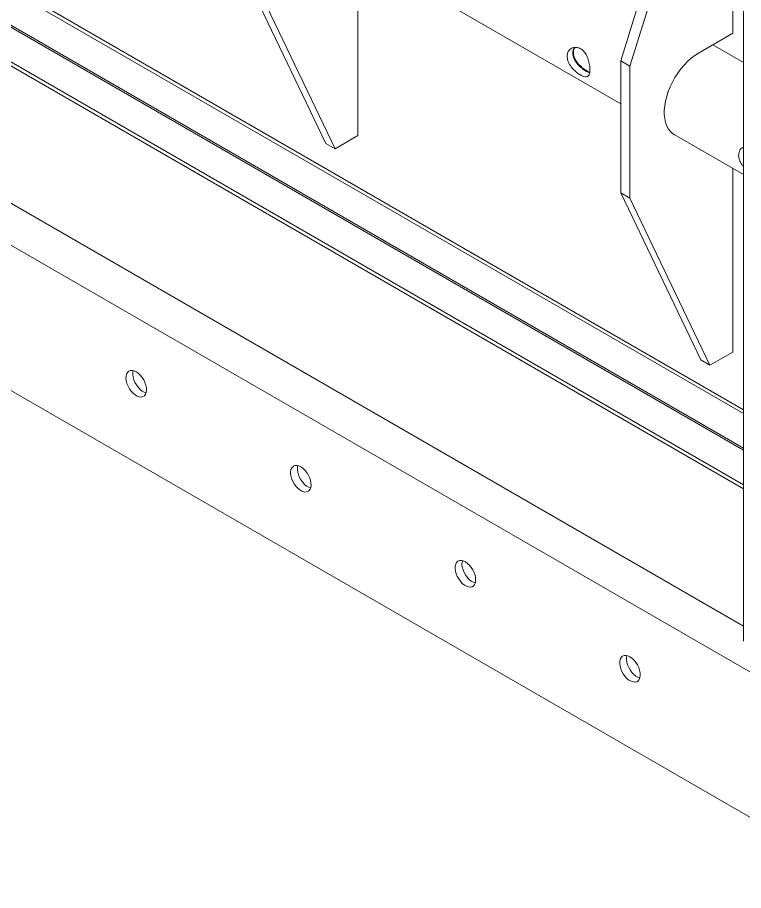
# Model space of a CAD drawing. Header units: millimetres. Extents: x -3124 to 13554, y -5049 to 691.
# Drawn here: x -2000 to -1551, y -4305 to -3764 of the extents above; entities that cross this region are included whole.
import ezdxf

# ---------------------------------------------------------------- set-up
doc = ezdxf.new("R2010")
doc.units = ezdxf.units.MM

msp = doc.modelspace()

# ---------------------------------------------------------------- linework, layer by layer
at = {"linetype": 'Continuous', "lineweight": 20}
for p, q in [((-1550.66888, -2827.40703), (-1550.66888, -4150.20312)), ((-1550.66888, -4009.52083), (-2598.86457, -3404.41034)), ((-1550.6689, -4007.0716), (-2596.74325, -3403.18573)), ((-2599.38542, -3426.75762), (-1550.66888, -4032.16878)), ((-1550.66888, -4030.96596), (-2598.86457, -3425.85548)), ((-1550.66892, -4053.61043), (-2617.95646, -3437.47845)), ((-1550.66892, -4056.06005), (-2617.95646, -3439.92808)), ((-2791.90472, -3450.54351), (-1468.20086, -4214.70148)), ((-2691.49554, -3482.38128), (-1550.66892, -4140.96647)), ((-2791.90472, -3540.36299), (-1468.20086, -4304.52096)), ((-1557.29633, -3774.20598), (-1557.29633, -3626.00382)), ((-1577.09533, -3630.90226), (-1626.5928, -3791.34791)), ((-1571.43847, -3634.1679), (-1620.93594, -3794.61355)), ((-1825.43927, -3703.03888), (-1626.5928, -3817.8305)), ((-1789.22731, -3837.50967), (-1789.22731, -3723.94363)), ((-1858.52378, -3739.11105), (-1809.02631, -3842.40811)), ((-1852.86692, -3742.37669), (-1803.36945, -3845.67375)), ((-1578.50953, -3786.4521), (-1557.29633, -3774.20598)), ((-1550.66895, -3792.38028), (-1569.72379, -3781.38015)), ((-1620.93594, -3794.61355), (-1626.5928, -3791.34791)), ((-1626.5928, -3791.34791), (-1626.5928, -3873.00196)), ((-1620.93594, -3794.61355), (-1620.93594, -3876.2676)), ((-1647.74441, -3797.85153), (-1645.94116, -3798.68371)), ((-1803.36945, -3845.67375), (-1789.22731, -3837.50967)), ((-1593.50829, -3836.92978), (-1550.66888, -3861.66045)), ((-1803.36945, -3845.67375), (-1809.02631, -3842.40811)), ((-1557.29633, -3971.40057), (-1557.29633, -3857.83453)), ((-1620.93594, -3876.2676), (-1626.5928, -3873.00196)), ((-1626.5928, -3873.00196), (-1577.09533, -3976.29902)), ((-1620.93594, -3876.2676), (-1571.43847, -3979.56466)), ((-1571.43847, -3979.56466), (-1557.29633, -3971.40057)), ((-1571.43847, -3979.56466), (-1577.09533, -3976.29902))]:
    msp.add_line(p, q, dxfattribs=at)
at = {"linetype": 'Continuous', "lineweight": 20, "flags": 128}
for points in [[(-1593.50829, -3836.92978), (-1594.67744, -3836.14037), (-1596.06744, -3834.83125), (-1597.25164, -3833.24215), (-1598.21609, -3831.39166), (-1598.94953, -3829.30153), (-1599.44328, -3826.99617), (-1599.69161, -3824.50268), (-1599.69161, -3821.85028), (-1599.44328, -3819.07008), (-1598.94953, -3816.19465), (-1598.21609, -3813.2577), (-1597.25164, -3810.29367), (-1596.06744, -3807.33732), (-1594.67744, -3804.42333), (-1593.09782, -3801.58582), (-1591.34721, -3798.85808), (-1589.44609, -3796.2721), (-1587.41672, -3793.85818), (-1585.28295, -3791.64462), (-1583.06973, -3789.65735), (-1580.80308, -3787.91974), (-1578.50953, -3786.4521)], [(-1926.40604, -3983.66343), (-1925.12503, -3984.55338), (-1923.89636, -3985.7078), (-1922.77054, -3987.07935), (-1921.79349, -3988.61194), (-1921.00534, -3990.24277), (-1920.43822, -3991.90515), (-1920.11546, -3993.53096), (-1920.0503, -3995.0536), (-1920.24527, -3996.41085), (-1920.69245, -3997.54708), (-1921.37362, -3998.41573), (-1922.26073, -3998.98135), (-1923.3176, -3999.22067), (-1924.50092, -3999.12394), (-1925.76221, -3998.69514), (-1927.04988, -3997.95178), (-1928.31116, -3996.92434), (-1929.49448, -3995.65484), (-1930.55135, -3994.19527), (-1931.43854, -3992.60538), (-1932.11964, -3990.9503), (-1932.5669, -3989.29772), (-1932.76187, -3987.71537), (-1932.69663, -3986.268), (-1932.37387, -3985.01484), (-1931.80682, -3984.00721), (-1931.01859, -3983.2864), (-1930.04154, -3982.88188), (-1928.91572, -3982.81019), (-1927.68714, -3983.0743), (-1926.40604, -3983.66343)], [(-1920.31637, -3996.66188), (-1921.51958, -3996.24592), (-1922.80725, -3995.50256), (-1924.06853, -3994.47512), (-1925.25185, -3993.20562), (-1926.30872, -3991.74605), (-1927.19591, -3990.15616), (-1927.87701, -3988.50109), (-1928.32427, -3986.8485), (-1928.51924, -3985.26615), (-1928.454, -3983.81878), (-1928.25313, -3982.91349)], [(-1824.58271, -4042.44479), (-1823.30162, -4043.33478), (-1822.07304, -4044.48916), (-1820.94713, -4045.86075), (-1819.97016, -4047.3933), (-1819.18193, -4049.02417), (-1818.61489, -4050.6865), (-1818.29213, -4052.31231), (-1818.22689, -4053.83501), (-1818.42186, -4055.19225), (-1818.86912, -4056.32844), (-1819.55021, -4057.19714), (-1820.4374, -4057.7627), (-1821.49428, -4058.00202), (-1822.67751, -4057.90535), (-1823.93888, -4057.47649), (-1825.22655, -4056.73314), (-1826.48784, -4055.70569), (-1827.67115, -4054.43619), (-1828.72803, -4052.97663), (-1829.61513, -4051.38678), (-1830.29631, -4049.73166), (-1830.74349, -4048.07912), (-1830.93846, -4046.49677), (-1830.8733, -4045.04936), (-1830.55054, -4043.7962), (-1829.98341, -4042.78861), (-1829.19527, -4042.06776), (-1828.21822, -4041.66324), (-1827.09239, -4041.59155), (-1825.86373, -4041.85571), (-1824.58271, -4042.44479)], [(-1818.49296, -4055.44329), (-1819.69625, -4055.02728), (-1820.98392, -4054.28392), (-1822.24521, -4053.25648), (-1823.42852, -4051.98697), (-1824.4854, -4050.52741), (-1825.3725, -4048.93757), (-1826.05368, -4047.28244), (-1826.50086, -4045.62991), (-1826.69583, -4044.04755), (-1826.63067, -4042.60014), (-1826.4298, -4041.69484)], [(-1722.7593, -4101.22619), (-1721.47829, -4102.11614), (-1720.24963, -4103.27056), (-1719.1238, -4104.64211), (-1718.14675, -4106.1747), (-1717.35861, -4107.80553), (-1716.79148, -4109.46791), (-1716.46872, -4111.09371), (-1716.40356, -4112.61636), (-1716.59853, -4113.97361), (-1717.04571, -4115.10984), (-1717.72689, -4115.97849), (-1718.61399, -4116.5441), (-1719.67087, -4116.78343), (-1720.85418, -4116.6867), (-1722.11547, -4116.2579), (-1723.40314, -4115.51454), (-1724.66443, -4114.4871), (-1725.84774, -4113.21759), (-1726.90462, -4111.75803), (-1727.79181, -4110.16814), (-1728.4729, -4108.51306), (-1728.92008, -4106.86053), (-1729.11513, -4105.27813), (-1729.04989, -4103.83076), (-1728.72713, -4102.5776), (-1728.16009, -4101.56997), (-1727.37186, -4100.84916), (-1726.39481, -4100.44464), (-1725.26898, -4100.37295), (-1724.0404, -4100.63706), (-1722.7593, -4101.22619)], [(-1716.66963, -4114.22464), (-1717.87284, -4113.80868), (-1719.16051, -4113.06532), (-1720.4218, -4112.03788), (-1721.60511, -4110.76838), (-1722.66199, -4109.30881), (-1723.54918, -4107.71892), (-1724.23027, -4106.06385), (-1724.67745, -4104.41131), (-1724.87251, -4102.82891), (-1724.80726, -4101.38154), (-1724.60639, -4100.47624)], [(-1620.93598, -4160.00755), (-1619.65488, -4160.89754), (-1618.4263, -4162.05192), (-1617.30039, -4163.42351), (-1616.32343, -4164.95605), (-1615.5352, -4166.58693), (-1614.96815, -4168.24926), (-1614.64539, -4169.87507), (-1614.58015, -4171.39777), (-1614.77512, -4172.75501), (-1615.22238, -4173.89119), (-1615.90348, -4174.7599), (-1616.79067, -4175.32546), (-1617.84746, -4175.56483), (-1619.03077, -4175.46811), (-1620.29214, -4175.03925), (-1621.57973, -4174.29594), (-1622.8411, -4173.26845), (-1624.02442, -4171.99895), (-1625.08129, -4170.53938), (-1625.9684, -4168.94954), (-1626.64957, -4167.29442), (-1627.09675, -4165.64188), (-1627.29172, -4164.05953), (-1627.22648, -4162.61216), (-1626.90372, -4161.359), (-1626.33668, -4160.35137), (-1625.54853, -4159.63052), (-1624.57148, -4159.226), (-1623.44557, -4159.15435), (-1622.21699, -4159.41847), (-1620.93598, -4160.00755)], [(-1614.84622, -4173.00605), (-1616.04952, -4172.59003), (-1617.3371, -4171.84673), (-1618.59847, -4170.81923), (-1619.78179, -4169.54973), (-1620.83866, -4168.09017), (-1621.72577, -4166.50032), (-1622.40695, -4164.8452), (-1622.85412, -4163.19267), (-1623.0491, -4161.61031), (-1622.98385, -4160.16295), (-1622.78306, -4159.2576)]]:
    msp.add_lwpolyline(points, dxfattribs=at)
at = {"linetype": 'Continuous', "lineweight": 20}
for points, knots in [([(-1659.82681, -3788.49708), (-1659.72765, -3787.63432), (-1659.52945, -3785.90983), (-1658.02703, -3783.98004), (-1655.88725, -3782.85119), (-1653.34408, -3782.80537), (-1650.88547, -3783.93394), (-1648.83386, -3786.02813), (-1647.26176, -3788.82667), (-1646.18951, -3792.07447), (-1645.65869, -3795.32705), (-1645.66788, -3798.07005), (-1646.17737, -3800.02997), (-1647.19927, -3801.12425), (-1648.79287, -3801.27538), (-1650.92723, -3800.48091), (-1653.35917, -3798.92262), (-1655.79514, -3796.80523), (-1657.94339, -3794.22892), (-1659.51722, -3791.32911), (-1659.72521, -3789.42651), (-1659.82681, -3788.49708)], [0, 0, 0, 0, 0.051721289, 0.103380954, 0.15666334, 0.211449202, 0.264367428, 0.314887251, 0.366242311, 0.420273275, 0.474811881, 0.526978781, 0.577654573, 0.629680523, 0.684062026, 0.738297803, 0.789750067, 0.840250529, 0.892966507, 0.947713334, 1, 1, 1, 1]), ([(-1655.20137, -3783.03272), (-1655.23033, -3783.0585), (-1655.88782, -3783.64381), (-1656.35321, -3785.48756), (-1656.25337, -3788.1775), (-1655.08954, -3790.94697), (-1653.14446, -3793.57596), (-1650.7008, -3795.86875), (-1648.81786, -3797.21701), (-1647.90603, -3797.756), (-1647.74441, -3797.85153)], [0, 0, 0, 0, 0.00774561, 0.175799781, 0.332882671, 0.485225866, 0.644365182, 0.813318927, 0.966911564, 1, 1, 1, 1]), ([(-1655.93775, -3786.25197), (-1655.876, -3785.36828), (-1655.7895, -3784.13064), (-1655.0699, -3783.27394), (-1654.86411, -3783.02893)], [0, 0, 0, 0, 0.7140111368, 1, 1, 1, 1]), ([(-1645.84249, -3798.30829), (-1646.07654, -3798.23598), (-1646.92322, -3797.9744), (-1648.85198, -3796.72751), (-1651.28829, -3794.8175), (-1653.59486, -3792.39892), (-1655.34746, -3789.59968), (-1655.91473, -3787.45693), (-1655.93517, -3786.38722), (-1655.93775, -3786.25197)], [0, 0, 0, 0, 0.06755742, 0.244390191, 0.413780107, 0.593173601, 0.784845861, 0.97279731, 1, 1, 1, 1]), ([(-1553.76073, -3849.72772), (-1553.65747, -3848.87317), (-1553.45105, -3847.16506), (-1552.21881, -3845.40694), (-1551.08979, -3844.91676), (-1550.66892, -3844.73403)], [0, 0, 0, 0, 0.385740921, 0.771024534, 1, 1, 1, 1]), ([(-1550.66892, -3856.7572), (-1551.04346, -3856.3276), (-1552.17576, -3855.02881), (-1553.43754, -3852.54918), (-1553.65467, -3850.65369), (-1553.76073, -3849.72772)], [0, 0, 0, 0, 0.201793153, 0.610071141, 1, 1, 1, 1])]:
    msp.add_open_spline(points, degree=3, knots=knots, dxfattribs=at)

doc.saveas('drawing.dxf')
